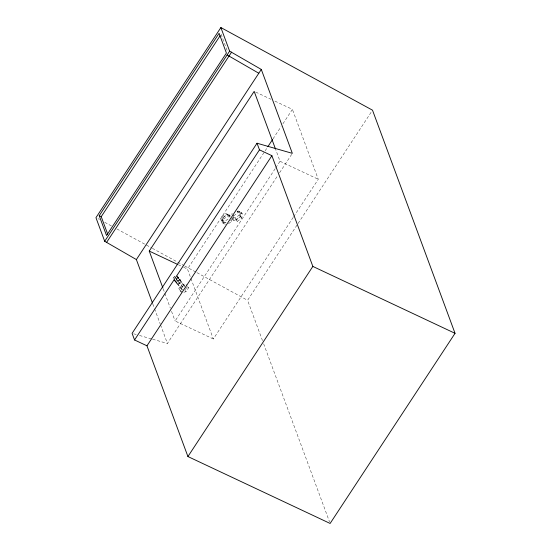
<?xml version="1.0" encoding="UTF-8"?>
<svg xmlns="http://www.w3.org/2000/svg" width="551" height="551" viewBox="0 0 551 551"><rect width="100%" height="100%" fill="white"/><g stroke="black" fill="none" stroke-linecap="round" stroke-linejoin="round"><path stroke-width="0.41" stroke-dasharray="2.75 2.07" d="M231.923 214.766L232.061 213.258M232.935 216.908L232.797 218.416L236.331 219.36L240.208 216.522L240.553 212.741L239.471 211.357L237.35 210.792M240.208 216.522L239.12 215.131L239.471 211.357M221.454 220.269L224.946 221.261L226.034 222.645L222.535 221.654L221.454 220.269L221.86 216.474L225.765 213.678L229.264 214.67L230.346 216.054L226.854 215.062L225.765 213.678M222.535 221.654L222.948 217.859L221.86 216.474M229.264 214.67L228.851 218.465L224.946 221.261M225.517 224.195L223.1 223.506L222.019 222.122L222.501 217.741L227.012 214.511L231.048 215.668M223.1 223.506L223.582 219.126L222.501 217.741M228.424 223.74L231.647 221.433L232.047 217.783M242.247 213.754L238.218 212.603L237.13 211.212L241.166 212.369L242.247 213.754L241.765 218.134L237.247 221.364L233.218 220.207L233.7 215.827L232.618 214.442M241.765 218.134L240.677 216.75L241.166 212.369M173.048 278.489L174.488 276.292M173.792 277.773L174.626 276.506M184.351 285.68L176.768 275.989L177.649 277.373L176.403 279.274L183.993 288.965M176.54 279.488L177.98 277.291L181.231 281.451L179.791 283.641L177.326 284.24L174.075 280.087M177.326 284.24L176.299 282.642L177.746 280.445L180.211 279.846L181.231 281.451M293.208 217.397L213.327 338.975L187.464 269.06L267.345 147.482M273.02 138.852L281.058 126.62M282.945 123.748L292.402 109.36L274.054 100.723M182.071 291.031L180.645 291.376L178.868 288.607L181.369 284.805L185.639 283.772L186.968 285.845M183.276 289.137L181.858 289.482L180.969 288.097L182.216 286.196L185.301 285.501M181.727 292.76L179.957 289.991L182.45 286.189L181.369 284.805M185.336 289.709L186.996 287.174M183.862 292.244L185.997 291.727L188.497 287.925L187.609 286.541M213.327 338.975L175.101 320.992L275.307 168.482M275.782 167.759L280.039 161.285L275.872 150.037M152.627 339.23L167.414 343.473L277.732 175.59M279.612 172.725L291.872 154.066M293.683 216.681L318.264 179.275L292.402 109.36M262.476 340.587L247.578 300.302L372.028 110.903M233.128 217.411L235.243 217.976L239.12 215.131M222.948 217.859L226.854 215.062M223.582 219.126L228.1 215.896L230.518 216.591M233.7 215.827L238.218 212.603M233.218 220.207L232.136 218.823L236.165 219.98L240.677 216.75M175.349 281.175L177.484 280.659L178.738 278.758L177.849 277.373M237.02 211.804L240.553 212.741M222.019 222.122L226.048 223.272M133.735 333.81L136.2 334.519M139.486 335.463L151.807 338.996M255.705 92.086L270.996 99.283M280.039 161.285L318.264 179.275M178.29 264.742L182.877 266.904M183.641 267.263L187.464 269.06M97.968 218.623L99.476 219.443M104.766 222.335L111.571 226.048M116.86 228.934L151.615 247.909M152.372 248.322L184.103 265.651M184.86 266.064L196.197 272.249M196.948 272.662L247.578 300.302M235.243 217.976L236.331 219.36M236.165 219.98L237.247 221.364M227.012 214.511L228.1 215.896M230.566 220.049L231.647 221.433M187.416 286.541L188.497 287.925M176.961 275.693L180.211 279.846M177.649 277.373L185.239 287.064M175.418 277.477L182.216 286.196M184.916 290.343L185.997 291.727M174.46 279.791L180.969 288.097M174.268 279.791L181.858 289.482M173.978 279.674L176.299 282.642M178.868 288.607L179.957 289.991M221.109 34.224L227.549 51.636M263.667 343.803L329.526 521.838M163.206 288.841L170.342 308.133M171.533 311.343L175.101 320.992M152.792 303.945L154.287 307.975M154.583 308.78L160.251 324.112M160.555 324.918L167.414 343.473M177.883 280.659L176.63 282.56L177.518 283.944L179.654 283.428L180.9 281.527L180.019 280.142L177.883 280.659"/><path stroke-width="0.83" d="M220.882 27.55L229.615 51.16L261.305 69.447L292.34 153.35L257.021 143.219L132.095 333.341L134.547 339.967L146.965 345.808L187.925 456.545L330.118 523.45L455.043 333.327L372.504 110.179L220.882 27.55L95.957 217.673L104.69 241.283L136.379 259.569L152.496 303.14M99.214 215.723L219.091 33.28L226.413 53.061L106.529 235.511L99.214 215.723L101.226 216.674L107.665 234.085M101.226 216.674L220.166 35.663M104.69 241.283L229.615 51.16M106.701 242.226L231.627 52.104M136.379 259.569L261.305 69.447M162.91 288.042L149.238 251.07L254.176 91.37L275.576 149.231M134.547 339.967L259.473 149.844L257.021 143.219M267.82 146.766L272.545 139.568M146.965 345.808L271.891 155.685L259.473 149.844M187.925 456.545L312.851 266.422L271.891 155.685M227.115 54.962L258.805 73.249M312.851 266.422L455.043 333.327M149.238 251.07L177.525 264.384"/></g></svg>
